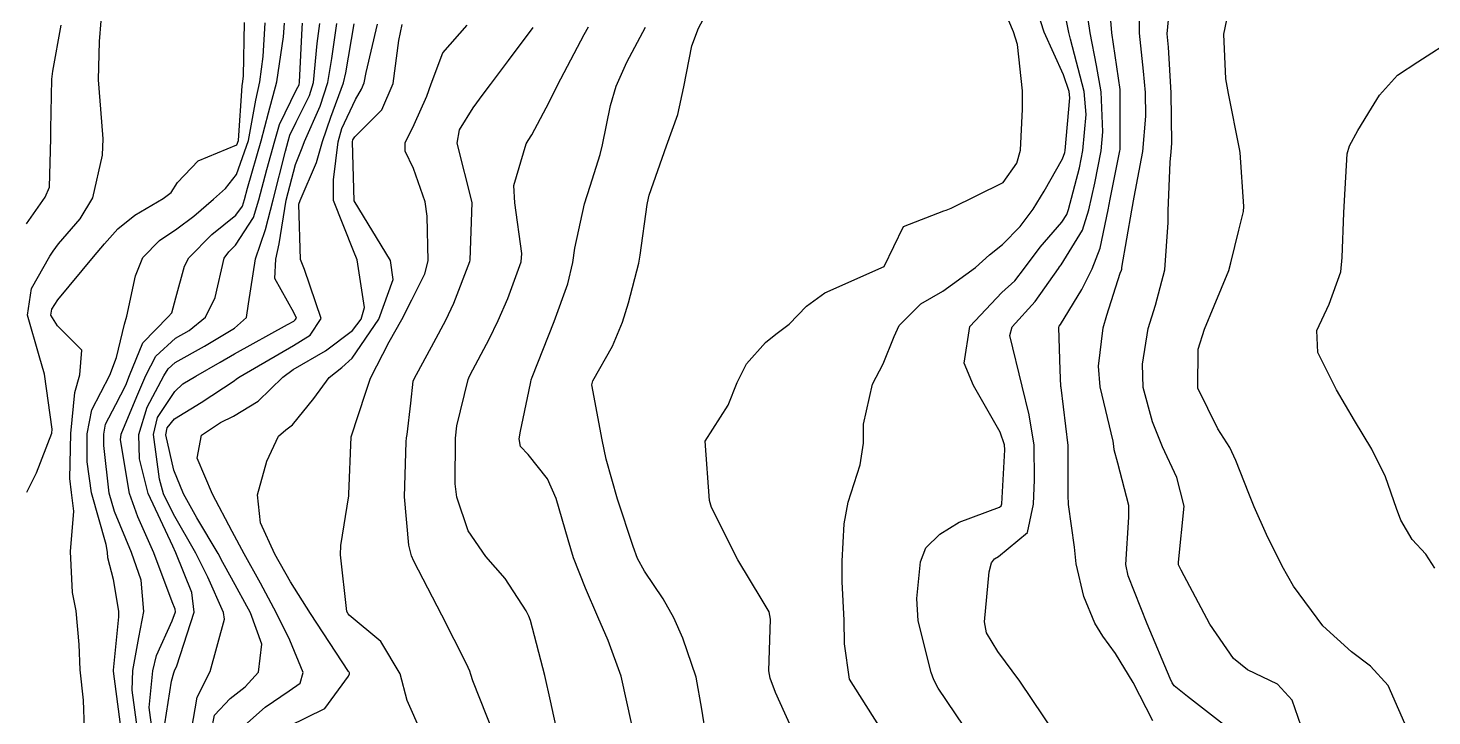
# Model space of a CAD drawing. Header units: metres. Extents: x 307586 to 320046, y 7427249 to 7434250.
# Drawn here: x 319970.92 to 320018.52, y 7429250.62 to 7429273.94 of the extents above; entities that cross this region are included whole.
import ezdxf

# ---------------------------------------------------------------- set-up
doc = ezdxf.new("R2010")
doc.units = ezdxf.units.M
doc.header["$MEASUREMENT"] = 0
doc.layers.add('Curvas de Nivel 1m', color=11, linetype='Continuous')
doc.layers.add('Curvas de Nivel 5m', color=15, linetype='Continuous')

msp = doc.modelspace()

# ---------------------------------------------------------------- linework, layer by layer
at = {"layer": 'Curvas de Nivel 1m', "flags": 128}
for points, elevation in [([(320005.756, 7429249.999), (320004.543, 7429251.802), (320003.793, 7429252.804), (320003.418, 7429253.434), (320003.346, 7429253.817), (320003.508, 7429255.503), (320003.579, 7429255.814), (320003.687, 7429255.95), (320003.826, 7429256.025), (320004.804, 7429256.835), (320005.011, 7429257.798), (320005.037, 7429258.622), (320005.027, 7429259.798), (320004.856, 7429260.833), (320004.619, 7429261.803), (320004.205, 7429263.522), (320004.282, 7429263.806), (320005.06, 7429264.67), (320005.854, 7429265.791), (320005.89, 7429265.844), (320005.945, 7429265.911), (320006.664, 7429267.085), (320006.887, 7429267.781), (320007.086, 7429268.675), (320007.303, 7429269.777), (320007.363, 7429270.416), (320007.297, 7429271.777), (320007.146, 7429272.665), (320006.929, 7429273.781), (320006.742, 7429275.097)], 858), ([(319993.908, 7429249.928), (319993.767, 7429250.854), (319993.566, 7429251.933), (319993.116, 7429253.26), (319992.807, 7429253.945), (319992.453, 7429254.594), (319991.819, 7429255.525), (319991.582, 7429255.962), (319991.43, 7429256.363), (319990.907, 7429257.969), (319990.52, 7429259.32), (319990.385, 7429259.975), (319990.036, 7429261.844), (319990.061, 7429261.978), (319990.73, 7429263.157), (319991.067, 7429263.969), (319991.271, 7429264.625), (319991.623, 7429265.963), (319991.674, 7429266.236), (319991.913, 7429267.961), (319991.923, 7429268.011), (319991.976, 7429268.271), (319992.563, 7429269.951), (319992.946, 7429271.008), (319993.156, 7429271.943), (319993.428, 7429273.33), (319993.643, 7429273.936), (319994.051, 7429274.693)], 854), ([(319999.759, 7429250.293), (319998.768, 7429251.87), (319998.597, 7429253.07), (319998.593, 7429253.872), (319998.519, 7429255.17), (319998.525, 7429255.873), (319998.586, 7429257.128), (319998.728, 7429257.871), (319999.126, 7429259.128), (319999.244, 7429259.869), (319999.246, 7429260.506), (319999.548, 7429261.865), (319999.91, 7429262.562), (320000.288, 7429263.488), (320000.452, 7429263.855), (320001.184, 7429264.594), (320001.935, 7429265.024), (320003.045, 7429265.823), (320003.519, 7429266.247), (320003.955, 7429266.596), (320004.559, 7429267.209), (320004.993, 7429267.8), (320005.368, 7429268.407), (320005.99, 7429269.501), (320006.068, 7429269.714), (320006.083, 7429269.789), (320006.235, 7429271.572), (320006.218, 7429271.788), (320006.029, 7429272.35), (320005.372, 7429273.797), (320005.04, 7429274.813)], 856), ([(320002.946, 7429249.822), (320001.779, 7429251.565), (320001.625, 7429251.842), (320001.536, 7429252.092), (320001.094, 7429253.847), (320001.053, 7429254.605), (320001.176, 7429255.846), (320001.355, 7429256.32), (320001.837, 7429256.778), (320002.488, 7429257.185), (320003.851, 7429257.701), (320003.915, 7429257.747), (320003.932, 7429257.809), (320004.033, 7429259.647), (320004.024, 7429259.808), (320003.879, 7429260.236), (320002.973, 7429261.824), (320002.657, 7429262.576), (320002.854, 7429263.826), (320003.935, 7429264.973), (320004.372, 7429265.373), (320004.7, 7429265.802), (320005.236, 7429266.515), (320005.967, 7429267.363), (320006.137, 7429267.623), (320006.197, 7429267.788), (320006.571, 7429269.2), (320006.683, 7429269.783), (320006.792, 7429271.002), (320006.726, 7429271.783), (320006.262, 7429273.566), (320006.205, 7429273.788), (320006.051, 7429274.594)], 857), ([(319970.866, 7429267.304), (319971.5, 7429268.205), (319971.641, 7429268.539), (319971.684, 7429270.203), (319971.692, 7429270.508), (319971.721, 7429272.203), (319971.751, 7429272.477), (319972.041, 7429274.04)], 839), ([(319972.829, 7429250.184), (319972.792, 7429251.16), (319972.688, 7429252.186), (319972.646, 7429253.042), (319972.551, 7429254.189), (319972.428, 7429254.81), (319972.354, 7429256.192), (319972.473, 7429257.561), (319972.383, 7429258.192), (319972.331, 7429258.666), (319972.369, 7429260.193), (319972.499, 7429261.585), (319972.667, 7429262.189), (319972.742, 7429263.019), (319971.919, 7429263.842), (319971.693, 7429264.202), (319971.72, 7429264.407), (319971.928, 7429264.721), (319973.129, 7429266.182), (319973.502, 7429266.624), (319973.957, 7429267.129), (319974.539, 7429267.59), (319975.497, 7429268.155), (319975.767, 7429268.36), (319975.978, 7429268.704), (319976.687, 7429269.442), (319977.991, 7429269.983), (319978.048, 7429270.129), (319978.171, 7429271.978), (319978.193, 7429272.127), (319978.217, 7429272.319), (319978.254, 7429274.127)], 841), ([(319974.073, 7429250.167), (319973.814, 7429252.138), (319973.816, 7429252.17), (319973.988, 7429253.981), (319973.994, 7429254.168), (319973.814, 7429255.247), (319973.626, 7429255.977), (319973.609, 7429256.173), (319973.562, 7429256.438), (319973.064, 7429258.182), (319972.92, 7429259.24), (319972.923, 7429260.184), (319973.074, 7429260.993), (319973.689, 7429262.173), (319973.909, 7429262.77), (319974.186, 7429263.902), (319974.265, 7429264.167), (319974.563, 7429265.538), (319974.811, 7429266.161), (319975.376, 7429266.732), (319975.958, 7429267.134), (319976.542, 7429267.566), (319977.205, 7429268.138), (319977.611, 7429268.499), (319977.981, 7429268.972), (319978.385, 7429270.124), (319978.64, 7429271.494), (319978.771, 7429272.119), (319978.889, 7429272.974), (319978.958, 7429274.116)], 842), ([(319974.626, 7429250.161), (319974.445, 7429251.491), (319974.47, 7429252.163), (319974.67, 7429253.285), (319974.845, 7429254.16), (319974.754, 7429255.22), (319974.425, 7429256.164), (319973.844, 7429257.546), (319973.664, 7429258.173), (319973.483, 7429259.789), (319973.48, 7429260.176), (319973.542, 7429260.511), (319973.888, 7429261.173), (319974.234, 7429261.83), (319974.354, 7429262.165), (319974.812, 7429263.263), (319975.661, 7429264.153), (319975.785, 7429264.29), (319975.929, 7429264.799), (319976.218, 7429265.87), (319976.362, 7429266.146), (319977.151, 7429266.942), (319977.965, 7429267.592), (319978.191, 7429267.906), (319978.259, 7429268.126), (319978.359, 7429268.506), (319978.819, 7429270.118), (319979.063, 7429271.059), (319979.355, 7429272.11), (319979.572, 7429273.641), (319979.614, 7429274.106)], 843), ([(319975.119, 7429250.156), (319975.018, 7429250.903), (319975.145, 7429252.156), (319975.271, 7429252.672), (319975.8, 7429253.848), (319975.91, 7429254.148), (319975.901, 7429254.246), (319975.806, 7429254.491), (319975.177, 7429256.156), (319974.635, 7429257.368), (319974.35, 7429258.165), (319974.053, 7429259.986), (319974.074, 7429260.168), (319974.603, 7429261.452), (319974.909, 7429262.16), (319975.245, 7429262.821), (319975.916, 7429263.422), (319976.376, 7429263.688), (319976.936, 7429264.14), (319977.263, 7429264.804), (319977.561, 7429266.134), (319977.722, 7429266.356), (319977.95, 7429266.577), (319978.563, 7429267.522), (319978.739, 7429268.119), (319979.01, 7429269.141), (319979.279, 7429270.111), (319979.443, 7429270.666), (319980.019, 7429271.855), (319980.106, 7429272.015), (319980.124, 7429272.099), (319980.206, 7429273.934), (319980.223, 7429274.098)], 844), ([(319976.455, 7429250.139), (319976.645, 7429251.262), (319977.092, 7429252.13), (319977.579, 7429253.902), (319977.542, 7429254.124), (319977.011, 7429255.328), (319976.602, 7429256.138), (319975.843, 7429257.465), (319975.508, 7429258.153), (319975.368, 7429258.644), (319975.165, 7429260.157), (319975.3, 7429260.737), (319975.895, 7429261.624), (319976.169, 7429261.877), (319976.609, 7429262.143), (319977.426, 7429262.617), (319977.911, 7429262.892), (319979.707, 7429263.889), (319979.922, 7429264.008), (319979.978, 7429264.043), (319980.014, 7429264.099), (319979.925, 7429264.293), (319979.28, 7429265.454), (319979.312, 7429266.109), (319979.432, 7429266.626), (319979.673, 7429268.104), (319979.985, 7429269.317), (319980.206, 7429269.883), (319980.293, 7429270.097), (319980.815, 7429271.288), (319981.081, 7429272.089), (319981.215, 7429272.904), (319981.39, 7429274.087)], 846), ([(319977.138, 7429250.129), (319977.242, 7429250.647), (319977.769, 7429251.215), (319978.278, 7429251.612), (319978.734, 7429252.11), (319978.842, 7429253.06), (319978.459, 7429254.113), (319977.815, 7429255.29), (319977.524, 7429255.828), (319977.358, 7429256.127), (319976.643, 7429257.336), (319976.185, 7429258.147), (319975.861, 7429258.956), (319975.591, 7429260.153), (319975.638, 7429260.391), (319975.881, 7429260.687), (319976.78, 7429261.251), (319977.901, 7429261.983), (319977.984, 7429262.046), (319978.104, 7429262.127), (319979.914, 7429263.178), (319980.486, 7429263.525), (319980.859, 7429264.091), (319980.284, 7429265.752), (319980.156, 7429266.098), (319980.1, 7429267.97), (319980.142, 7429268.098), (319980.699, 7429269.38), (319980.904, 7429270.091), (319981.181, 7429270.912), (319981.617, 7429272.084), (319981.695, 7429272.415), (319981.973, 7429274.081)], 847), ([(319978.055, 7429250.117), (319978.956, 7429250.917), (319979.773, 7429251.469), (319980.146, 7429251.728), (319980.246, 7429252.095), (319979.794, 7429253.195), (319979.342, 7429254.105), (319978.797, 7429255.127), (319978.243, 7429256.116), (319977.834, 7429256.873), (319977.172, 7429258.137), (319976.65, 7429259.357), (319976.796, 7429260.141), (319977.442, 7429260.571), (319977.883, 7429260.784), (319978.722, 7429261.286), (319979.559, 7429262.105), (319979.906, 7429262.363), (319981.004, 7429262.997), (319981.919, 7429263.691), (319982.21, 7429264.076), (319982.323, 7429264.47), (319982.073, 7429266.078), (319981.947, 7429266.384), (319981.272, 7429268.087), (319981.274, 7429268.793), (319981.434, 7429270.086), (319981.552, 7429270.533), (319982.015, 7429271.52), (319982.227, 7429271.869), (319982.317, 7429272.076), (319982.385, 7429272.433), (319982.769, 7429274.069)], 848), ([(319979.756, 7429250.281), (319980.973, 7429250.88), (319981.781, 7429251.976), (319981.817, 7429252.045), (319981.814, 7429252.08), (319981.805, 7429252.102), (319981.783, 7429252.124), (319980.489, 7429254.093), (319979.814, 7429255.171), (319979.279, 7429256.105), (319978.793, 7429257.162), (319978.694, 7429258.117), (319979.011, 7429259.26), (319979.404, 7429260.107), (319979.661, 7429260.318), (319979.879, 7429260.492), (319980.604, 7429261.381), (319981.123, 7429262.088), (319981.553, 7429262.437), (319981.91, 7429262.746), (319982.809, 7429264.067), (319983.291, 7429265.414), (319983.204, 7429266.061), (319981.973, 7429268.08), (319981.916, 7429270.081), (319981.93, 7429270.145), (319981.995, 7429270.25), (319982.912, 7429271.163), (319983.293, 7429272.061), (319983.492, 7429273.513), (319983.596, 7429274.057)], 849), ([(319988.874, 7429249.989), (319988.625, 7429251.137), (319988.433, 7429251.993), (319987.948, 7429253.852), (319987.895, 7429253.999), (319987.805, 7429254.186), (319987.089, 7429255.284), (319986.439, 7429256.021), (319985.836, 7429256.896), (319985.452, 7429258.034), (319985.402, 7429258.49), (319985.408, 7429260.035), (319985.455, 7429260.459), (319985.835, 7429262.031), (319985.856, 7429262.078), (319985.904, 7429262.179), (319986.547, 7429263.393), (319986.853, 7429264.021), (319987.178, 7429264.77), (319987.638, 7429266.013), (319987.663, 7429266.297), (319987.423, 7429268.016), (319987.391, 7429268.603), (319987.807, 7429270.012), (319987.876, 7429270.13), (319987.998, 7429270.322), (319988.59, 7429271.426), (319988.869, 7429271.997), (319989.773, 7429273.717), (319989.924, 7429273.982)], 852), ([(320009.052, 7429250.459), (320008.389, 7429251.754), (320007.793, 7429252.733), (320007.353, 7429253.321), (320007.09, 7429253.771), (320006.711, 7429254.671), (320006.45, 7429255.781), (320006.393, 7429256.343), (320006.193, 7429257.785), (320006.181, 7429258.11), (320006.188, 7429259.785), (320005.94, 7429261.752), (320005.935, 7429261.79), (320005.909, 7429262.348), (320005.861, 7429263.791), (320005.882, 7429263.831), (320005.924, 7429263.891), (320006.647, 7429265.072), (320007.001, 7429265.779), (320007.265, 7429266.472), (320007.544, 7429267.774), (320007.612, 7429268.138), (320007.938, 7429269.771), (320007.945, 7429269.819), (320007.947, 7429271.771), (320007.941, 7429271.853), (320007.667, 7429273.774), (320007.627, 7429274.194)], 859), ([(320014.283, 7429249.685), (320013.775, 7429251.155), (320013.279, 7429251.698), (320012.261, 7429252.186), (320011.791, 7429252.566), (320010.983, 7429253.728), (320010.011, 7429255.558), (320009.929, 7429255.739), (320009.924, 7429255.83), (320010.112, 7429257.737), (320009.863, 7429258.699), (320009.382, 7429259.745), (320009.042, 7429260.596), (320008.723, 7429261.758), (320008.7, 7429262.547), (320008.9, 7429263.755), (320009.142, 7429264.545), (320009.464, 7429265.747), (320009.571, 7429267.348), (320009.579, 7429267.746), (320009.639, 7429269.395), (320009.678, 7429269.745), (320009.701, 7429270.04), (320009.677, 7429271.745), (320009.583, 7429273.291), (320009.544, 7429273.747), (320009.581, 7429274.216)], 861), ([(320017.758, 7429250.006), (320017.028, 7429251.651), (320016.439, 7429252.31), (320015.794, 7429252.791), (320014.813, 7429253.68), (320013.823, 7429255.025), (320013.44, 7429255.696), (320012.906, 7429256.767), (320012.487, 7429257.71), (320012.304, 7429258.159), (320011.869, 7429259.284), (320011.666, 7429259.722), (320011.259, 7429260.35), (320010.575, 7429261.733), (320010.596, 7429263.053), (320010.803, 7429263.731), (320011.139, 7429264.523), (320011.629, 7429265.723), (320011.702, 7429265.976), (320011.967, 7429267.085), (320012.128, 7429267.718), (320012.144, 7429267.886), (320012.015, 7429269.72), (320011.995, 7429269.849), (320011.623, 7429271.724), (320011.534, 7429272.219), (320011.457, 7429273.726), (320011.562, 7429274.213)], 862), ([(319986.712, 7429250.016), (319985.999, 7429251.807), (319985.932, 7429252.028), (319985.896, 7429252.14), (319985.786, 7429252.387), (319984.945, 7429254.039), (319983.997, 7429255.873), (319983.918, 7429256.049), (319983.828, 7429256.408), (319983.679, 7429258.053), (319983.735, 7429259.915), (319983.751, 7429260.052), (319983.768, 7429260.159), (319983.89, 7429261.222), (319983.979, 7429261.972), (319984.003, 7429262.049), (319984.677, 7429263.281), (319985.076, 7429264.038), (319985.352, 7429264.612), (319985.894, 7429266.03), (319985.902, 7429266.072), (319985.973, 7429268.03), (319985.468, 7429270.035), (319985.548, 7429270.486), (319986.011, 7429271.238), (319986.348, 7429271.696), (319986.592, 7429272.024), (319987.209, 7429272.841), (319988.042, 7429273.952)], 851), ([(319991.386, 7429250.336), (319991.029, 7429251.968), (319990.591, 7429253.176), (319990.238, 7429253.976), (319989.813, 7429254.955), (319989.414, 7429255.984), (319989.229, 7429256.589), (319988.817, 7429257.99), (319988.524, 7429258.657), (319987.868, 7429259.482), (319987.616, 7429259.758), (319987.565, 7429260.013), (319987.612, 7429260.278), (319987.897, 7429261.616), (319987.962, 7429261.949), (319987.974, 7429262.009), (319988.004, 7429262.109), (319988.756, 7429263.997), (319989.213, 7429265.268), (319989.388, 7429265.988), (319989.459, 7429266.479), (319989.787, 7429267.983), (319989.979, 7429268.58), (319990.313, 7429269.654), (319990.39, 7429269.976), (319990.67, 7429271.316), (319990.86, 7429271.972), (319991.218, 7429272.781), (319991.847, 7429273.962)], 853), ([(320018.62, 7429255.632), (320018.307, 7429256.104), (320017.843, 7429256.604), (320017.461, 7429257.258), (320017.313, 7429257.648), (320016.942, 7429258.732), (320016.482, 7429259.661), (320015.887, 7429260.635), (320015.276, 7429261.676), (320014.653, 7429262.946), (320014.613, 7429263.683), (320015.035, 7429264.581), (320015.423, 7429265.675), (320015.472, 7429266.161), (320015.534, 7429267.674), (320015.556, 7429268.095), (320015.647, 7429269.673), (320015.719, 7429269.951), (320016.005, 7429270.461), (320016.464, 7429271.218), (320016.739, 7429271.663), (320017.35, 7429272.337), (320018.034, 7429272.792), (320019.338, 7429273.631)], 863)]:
    msp.add_lwpolyline(points, dxfattribs=dict(at, elevation=elevation))
at = {"layer": 'Curvas de Nivel 5m', "flags": 128}
for points, elevation in [([(320011.759, 7429250.094), (320010.232, 7429251.28), (320009.781, 7429251.639), (320009.707, 7429251.741), (320009.638, 7429251.888), (320008.863, 7429253.749), (320008.215, 7429255.368), (320008.138, 7429255.757), (320008.245, 7429257.36), (320008.235, 7429257.756), (320007.867, 7429259.188), (320007.747, 7429259.637), (320007.735, 7429259.762), (320007.704, 7429259.934), (320007.271, 7429261.776), (320007.211, 7429262.476), (320007.371, 7429263.776), (320007.499, 7429264.202), (320007.951, 7429265.629), (320007.988, 7429265.734), (320007.997, 7429265.769), (320008.006, 7429265.822), (320008.337, 7429267.765), (320008.425, 7429268.211), (320008.716, 7429269.759), (320008.813, 7429270.956), (320008.8, 7429271.758), (320008.741, 7429272.471), (320008.601, 7429273.762), (320008.611, 7429275.215)], 860), ([(319996.944, 7429249.892), (319996.262, 7429251.416), (319996.074, 7429251.906), (319996.032, 7429252.153), (319996.095, 7429253.906), (319996.048, 7429254.149), (319995.809, 7429254.55), (319994.979, 7429255.918), (319994.09, 7429257.687), (319994.017, 7429257.928), (319993.873, 7429259.93), (319994.655, 7429261.158), (319994.955, 7429261.919), (319995.271, 7429262.555), (319995.917, 7429263.283), (319996.267, 7429263.559), (319996.725, 7429263.902), (319997.31, 7429264.515), (319997.934, 7429264.966), (319999.943, 7429265.86), (320000.605, 7429267.212), (320001.971, 7429267.741), (320002.044, 7429267.767), (320002.22, 7429267.836), (320003.982, 7429268.698), (320004.441, 7429269.353), (320004.571, 7429269.804), (320004.634, 7429271.184), (320004.64, 7429271.804), (320004.462, 7429273.382), (320004.333, 7429273.807), (320004.05, 7429274.472)], 855), ([(319970.869, 7429258.21), (319971.201, 7429258.865), (319971.722, 7429260.202), (319971.733, 7429260.343), (319971.478, 7429262.204), (319971.292, 7429262.824), (319970.901, 7429264.21), (319971.033, 7429265.108), (319971.659, 7429266.203), (319971.768, 7429266.379), (319971.949, 7429266.621), (319972.677, 7429267.474), (319973.112, 7429268.183), (319973.444, 7429269.634), (319973.46, 7429270.178), (319973.417, 7429270.763), (319973.307, 7429272.181), (319973.342, 7429273.487), (319973.391, 7429274.18)], 840), ([(319975.551, 7429250.357), (319975.778, 7429251.805), (319975.853, 7429252.078), (319975.878, 7429252.149), (319975.955, 7429252.318), (319976.553, 7429254.139), (319976.471, 7429254.801), (319975.93, 7429256.148), (319975.826, 7429256.373), (319974.991, 7429258.159), (319974.689, 7429259.337), (319974.671, 7429260.162), (319974.959, 7429261.087), (319975.524, 7429262.154), (319975.667, 7429262.39), (319975.907, 7429262.602), (319976.894, 7429263.159), (319977.919, 7429263.763), (319978.321, 7429264.124), (319978.39, 7429264.585), (319978.623, 7429266.12), (319978.963, 7429267.11), (319979.221, 7429268.111), (319979.646, 7429269.761), (319979.735, 7429270.104), (319979.797, 7429270.302), (319980.003, 7429270.749), (319980.46, 7429271.652), (319980.589, 7429272.094), (319980.72, 7429273.41), (319980.807, 7429274.092)], 845), ([(319984.261, 7429250.045), (319983.769, 7429251.15), (319983.529, 7429252.054), (319982.88, 7429253.15), (319981.803, 7429254.039), (319981.764, 7429254.08), (319981.721, 7429254.163), (319981.504, 7429256.083), (319981.517, 7429256.394), (319981.787, 7429258.081), (319981.796, 7429258.138), (319981.873, 7429260.08), (319982.372, 7429261.597), (319982.53, 7429262.071), (319983.155, 7429263.301), (319983.584, 7429264.055), (319983.93, 7429264.721), (319984.372, 7429265.612), (319984.485, 7429266.045), (319984.451, 7429267.56), (319984.378, 7429268.046), (319983.984, 7429269.175), (319983.706, 7429269.77), (319983.704, 7429270.054), (319983.799, 7429270.25), (319984.002, 7429270.667), (319984.435, 7429271.627), (319984.586, 7429272.044), (319984.974, 7429273.101), (319985.8, 7429274.032)], 850)]:
    msp.add_lwpolyline(points, dxfattribs=dict(at, elevation=elevation))

doc.saveas('drawing.dxf')
